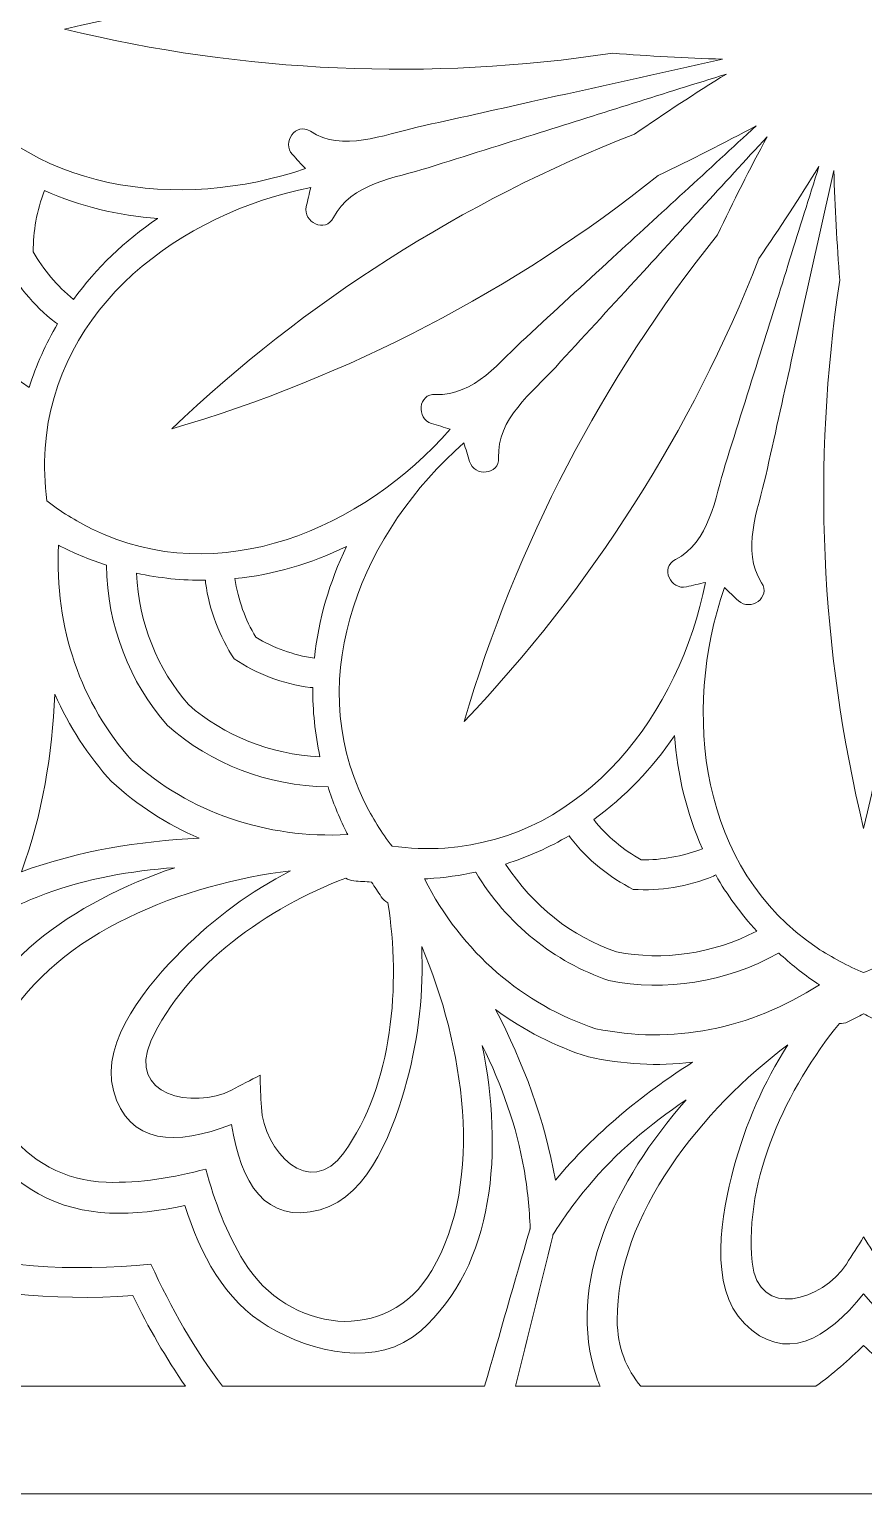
# Model space of a CAD drawing. Extents: x -175 to 692, y -400 to 112.
# Drawn here: x 360 to 406.6, y -195.1 to -113.3 of the extents above; entities that cross this region are included whole.
import ezdxf

# ---------------------------------------------------------------- set-up
doc = ezdxf.new("R2010")
doc.units = 0
doc.header["$MEASUREMENT"] = 0
doc.layers.add('Layer 1', color=7, linetype='Continuous', lineweight=0)

msp = doc.modelspace()

# ---------------------------------------------------------------- linework, layer by layer
at = {"layer": 'Layer 1'}
for points, knots in [([(477.9548339843749, -31.52850341796875), (477.9548339843749, -31.52850341796875), (476.6378173828124, -31.52850341796875), (476.6378173828124, -31.52850341796875), (476.6378173828124, -31.52850341796875), (471.6751708984374, -31.52850341796875), (471.6751708984374, -31.52850341796875), (471.6751708984374, -31.52850341796875), (470.9760131835937, -31.52850341796875), (470.9760131835937, -31.52850341796875), (470.9760131835937, -31.52850341796875), (465.9009399414062, -31.52850341796875), (465.9009399414062, -31.52850341796875), (465.9009399414062, -31.52850341796875), (464.5816040039062, -31.52850341796875), (464.5816040039062, -31.52850341796875), (464.5816040039062, -31.52850341796875), (464.1192016601562, -31.52850341796875), (464.1192016601562, -31.52850341796875), (464.1192016601562, -31.52850341796875), (462.3040161132812, -31.52850341796875), (462.3040161132812, -31.52850341796875), (462.3040161132812, -31.52850341796875), (461.60302734375, -31.52850341796875), (461.60302734375, -31.52850341796875), (461.60302734375, -31.52850341796875), (460.1153564453125, -31.52850341796875), (460.1153564453125, -31.52850341796875), (460.1153564453125, -31.52850341796875), (448.224853515625, -31.52850341796875), (448.224853515625, -31.52850341796875), (448.224853515625, -31.52850341796875), (445.6570434570312, -31.52850341796875), (445.6570434570312, -31.52850341796875), (445.6570434570312, -31.52850341796875), (437.7410278320312, -31.52850341796875), (437.7410278320312, -31.52850341796875), (437.7410278320312, -31.52850341796875), (431.7557373046875, -31.52850341796875), (431.7557373046875, -31.52850341796875), (431.7557373046875, -31.52850341796875), (429.1141967773437, -31.52850341796875), (429.1141967773437, -31.52850341796875), (429.1141967773437, -31.52850341796875), (427.935546875, -31.52850341796875), (427.935546875, -31.52850341796875), (427.935546875, -31.52850341796875), (426.8157348632812, -31.52850341796875), (426.8157348632812, -31.52850341796875), (426.8157348632812, -31.52850341796875), (424.8716430664062, -31.52850341796875), (424.8716430664062, -31.52850341796875), (424.8716430664062, -31.52850341796875), (409.9508666992187, -31.52850341796875), (409.9508666992187, -31.52850341796875), (409.9508666992187, -31.52850341796875), (406.7953491210937, -31.52850341796875), (406.7953491210937, -31.52850341796875), (406.7953491210937, -31.52850341796875), (406.4332885742187, -31.52850341796875), (406.4332885742187, -31.52850341796875), (406.4332885742187, -31.52850341796875), (403.27783203125, -31.52850341796875), (403.27783203125, -31.52850341796875), (403.27783203125, -31.52850341796875), (388.3571166992187, -31.52850341796875), (388.3571166992187, -31.52850341796875), (388.3571166992187, -31.52850341796875), (386.4130249023438, -31.52850341796875), (386.4130249023438, -31.52850341796875), (386.4130249023438, -31.52850341796875), (385.2931518554687, -31.52850341796875), (385.2931518554687, -31.52850341796875), (385.2931518554687, -31.52850341796875), (384.114501953125, -31.52850341796875), (384.114501953125, -31.52850341796875), (384.114501953125, -31.52850341796875), (381.472900390625, -31.52850341796875), (381.472900390625, -31.52850341796875), (381.472900390625, -31.52850341796875), (375.4876098632812, -31.52850341796875), (375.4876098632812, -31.52850341796875), (375.4876098632812, -31.52850341796875), (367.5716552734375, -31.52850341796875), (367.5716552734375, -31.52850341796875), (367.5716552734375, -31.52850341796875), (365.0037841796875, -31.52850341796875), (365.0037841796875, -31.52850341796875), (365.0037841796875, -31.52850341796875), (353.1133422851563, -31.52850341796875), (353.1133422851563, -31.52850341796875), (353.1133422851563, -31.52850341796875), (351.6256713867187, -31.52850341796875), (351.6256713867187, -31.52850341796875), (351.6256713867187, -31.52850341796875), (350.9246215820312, -31.52850341796875), (350.9246215820312, -31.52850341796875), (350.9246215820312, -31.52850341796875), (349.1094360351563, -31.52850341796875), (349.1094360351563, -31.52850341796875), (349.1094360351563, -31.52850341796875), (348.6470336914063, -31.52850341796875), (348.6470336914063, -31.52850341796875), (348.6470336914063, -31.52850341796875), (347.3279418945312, -31.52850341796875), (347.3279418945312, -31.52850341796875), (347.3279418945312, -31.52850341796875), (342.2523803710938, -31.52850341796875), (342.2523803710938, -31.52850341796875), (342.2523803710938, -31.52850341796875), (341.5540771484375, -31.52850341796875), (341.5540771484375, -31.52850341796875), (341.5540771484375, -31.52850341796875), (336.590576171875, -31.52850341796875), (336.590576171875, -31.52850341796875), (336.590576171875, -31.52850341796875), (335.2736206054688, -31.52850341796875), (335.2736206054688, -31.52850341796875), (335.2736206054688, -31.52850341796875), (324.8226318359375, -31.52850341796875), (324.8226318359375, -31.52850341796875), (324.8226318359375, -31.52850341796875), (324.8226318359375, -41.98126220703125), (324.8226318359375, -41.98126220703125), (324.8226318359375, -41.98126220703125), (324.8226318359375, -43.29833984375), (324.8226318359375, -43.29833984375), (324.8226318359375, -43.29833984375), (324.8226318359375, -48.26263427734375), (324.8226318359375, -48.26263427734375), (324.8226318359375, -48.26263427734375), (324.8226318359375, -48.95550537109375), (324.8226318359375, -48.95550537109375), (324.8226318359375, -48.95550537109375), (324.8226318359375, -54.03546142578125), (324.8226318359375, -54.03546142578125), (324.8226318359375, -54.03546142578125), (324.8226318359375, -55.363525390625), (324.8226318359375, -55.363525390625), (324.8226318359375, -55.363525390625), (324.8226318359375, -55.8160400390625), (324.8226318359375, -55.8160400390625), (324.8226318359375, -55.8160400390625), (324.8226318359375, -57.63134765625), (324.8226318359375, -57.63134765625), (324.8226318359375, -57.63134765625), (324.8226318359375, -58.333740234375), (324.8226318359375, -58.333740234375), (324.8226318359375, -58.333740234375), (324.8226318359375, -59.8214111328125), (324.8226318359375, -59.8214111328125), (324.8226318359375, -59.8214111328125), (324.8226318359375, -71.71142578125), (324.8226318359375, -71.71142578125), (324.8226318359375, -71.71142578125), (324.8226318359375, -74.27880859375), (324.8226318359375, -74.27880859375), (324.8226318359375, -74.27880859375), (324.8226318359375, -82.191162109375), (324.8226318359375, -82.191162109375), (324.8226318359375, -82.191162109375), (324.8226318359375, -88.18408203125001), (324.8226318359375, -88.18408203125001), (324.8226318359375, -88.18408203125001), (324.8226318359375, -90.822265625), (324.8226318359375, -90.822265625), (324.8226318359375, -90.822265625), (324.8226318359375, -92.00097656249999), (324.8226318359375, -92.00097656249999), (324.8226318359375, -92.00097656249999), (324.8226318359375, -93.11944580078124), (324.8226318359375, -93.11944580078124), (324.8226318359375, -93.11944580078124), (324.8226318359375, -95.06341552734374), (324.8226318359375, -95.06341552734374), (324.8226318359375, -95.06341552734374), (324.8226318359375, -109.98779296875), (324.8226318359375, -109.98779296875), (324.8226318359375, -109.98779296875), (324.8226318359375, -113.1428833007812), (324.8226318359375, -113.1428833007812), (324.8226318359375, -113.1428833007812), (324.8226318359375, -113.5004272460937), (324.8226318359375, -113.5004272460937), (324.8226318359375, -113.5004272460937), (324.8226318359375, -116.6556396484375), (324.8226318359375, -116.6556396484375), (324.8226318359375, -116.6556396484375), (324.8226318359375, -131.5799560546875), (324.8226318359375, -131.5799560546875), (324.8226318359375, -131.5799560546875), (324.8226318359375, -133.5239868164062), (324.8226318359375, -133.5239868164062), (324.8226318359375, -133.5239868164062), (324.8226318359375, -134.6424560546875), (324.8226318359375, -134.6424560546875), (324.8226318359375, -134.6424560546875), (324.8226318359375, -135.8212280273437), (324.8226318359375, -135.8212280273437), (324.8226318359375, -135.8212280273437), (324.8226318359375, -138.4593505859375), (324.8226318359375, -138.4593505859375), (324.8226318359375, -138.4593505859375), (324.8226318359375, -144.4522094726562), (324.8226318359375, -144.4522094726562), (324.8226318359375, -144.4522094726562), (324.8226318359375, -152.3645629882812), (324.8226318359375, -152.3645629882812), (324.8226318359375, -152.3645629882812), (324.8226318359375, -154.9320068359375), (324.8226318359375, -154.9320068359375), (324.8226318359375, -154.9320068359375), (324.8226318359375, -166.822021484375), (324.8226318359375, -166.822021484375), (324.8226318359375, -166.822021484375), (324.8226318359375, -168.3095703125), (324.8226318359375, -168.3095703125), (324.8226318359375, -168.3095703125), (324.8226318359375, -169.0120849609375), (324.8226318359375, -169.0120849609375), (324.8226318359375, -169.0120849609375), (324.8226318359375, -170.8272094726562), (324.8226318359375, -170.8272094726562), (324.8226318359375, -170.8272094726562), (324.8226318359375, -171.2891845703125), (324.8226318359375, -171.2891845703125), (324.8226318359375, -171.2891845703125), (324.8226318359375, -172.6072998046875), (324.8226318359375, -172.6072998046875), (324.8226318359375, -172.6072998046875), (324.8226318359375, -177.6876831054687), (324.8226318359375, -177.6876831054687), (324.8226318359375, -177.6876831054687), (324.8226318359375, -178.380615234375), (324.8226318359375, -178.380615234375), (324.8226318359375, -178.380615234375), (324.8226318359375, -183.34521484375), (324.8226318359375, -183.34521484375), (324.8226318359375, -183.34521484375), (324.8226318359375, -184.6723022460937), (324.8226318359375, -184.6723022460937), (324.8226318359375, -184.6723022460937), (324.8226318359375, -195.1185302734375), (324.8226318359375, -195.1185302734375), (324.8226318359375, -195.1185302734375), (335.273681640625, -195.1185302734375), (335.273681640625, -195.1185302734375), (335.273681640625, -195.1185302734375), (336.590576171875, -195.1185302734375), (336.590576171875, -195.1185302734375), (336.590576171875, -195.1185302734375), (341.551025390625, -195.1185302734375), (341.551025390625, -195.1185302734375), (341.551025390625, -195.1185302734375), (342.2598266601562, -195.1185302734375), (342.2598266601562, -195.1185302734375), (342.2598266601562, -195.1185302734375), (347.3278198242188, -195.1185302734375), (347.3278198242188, -195.1185302734375), (347.3278198242188, -195.1185302734375), (348.6467895507812, -195.1185302734375), (348.6467895507812, -195.1185302734375), (348.6467895507812, -195.1185302734375), (349.1112060546875, -195.1185302734375), (349.1112060546875, -195.1185302734375), (349.1112060546875, -195.1185302734375), (350.9263305664063, -195.1185302734375), (350.9263305664063, -195.1185302734375), (350.9263305664063, -195.1185302734375), (351.623779296875, -195.1185302734375), (351.623779296875, -195.1185302734375), (351.623779296875, -195.1185302734375), (353.1114501953125, -195.1185302734375), (353.1114501953125, -195.1185302734375), (353.1114501953125, -195.1185302734375), (365.0033569335938, -195.1185302734375), (365.0033569335938, -195.1185302734375), (365.0033569335938, -195.1185302734375), (367.5719604492187, -195.1185302734375), (367.5719604492187, -195.1185302734375), (367.5719604492187, -195.1185302734375), (375.496826171875, -195.1185302734375), (375.496826171875, -195.1185302734375), (375.496826171875, -195.1185302734375), (381.4638061523437, -195.1185302734375), (381.4638061523437, -195.1185302734375), (381.4638061523437, -195.1185302734375), (384.1137084960937, -195.1185302734375), (384.1137084960937, -195.1185302734375), (384.1137084960937, -195.1185302734375), (385.2919921875, -195.1185302734375), (385.2919921875, -195.1185302734375), (385.2919921875, -195.1185302734375), (386.4151000976562, -195.1185302734375), (386.4151000976562, -195.1185302734375), (386.4151000976562, -195.1185302734375), (388.3595581054688, -195.1185302734375), (388.3595581054688, -195.1185302734375), (388.3595581054688, -195.1185302734375), (403.2716674804687, -195.1185302734375), (403.2716674804687, -195.1185302734375), (403.2716674804687, -195.1185302734375), (406.4277954101562, -195.1185302734375), (406.4277954101562, -195.1185302734375), (406.4277954101562, -195.1185302734375), (406.8008422851562, -195.1185302734375), (406.8008422851562, -195.1185302734375), (406.8008422851562, -195.1185302734375), (409.9569702148437, -195.1185302734375), (409.9569702148437, -195.1185302734375), (409.9569702148437, -195.1185302734375), (424.8692016601562, -195.1185302734375), (424.8692016601562, -195.1185302734375), (424.8692016601562, -195.1185302734375), (426.8136596679688, -195.1185302734375), (426.8136596679688, -195.1185302734375), (426.8136596679688, -195.1185302734375), (427.9366455078124, -195.1185302734375), (427.9366455078124, -195.1185302734375), (427.9366455078124, -195.1185302734375), (429.1150512695312, -195.1185302734375), (429.1150512695312, -195.1185302734375), (429.1150512695312, -195.1185302734375), (431.7648315429687, -195.1185302734375), (431.7648315429687, -195.1185302734375), (431.7648315429687, -195.1185302734375), (437.7318725585937, -195.1185302734375), (437.7318725585937, -195.1185302734375), (437.7318725585937, -195.1185302734375), (445.65673828125, -195.1185302734375), (445.65673828125, -195.1185302734375), (445.65673828125, -195.1185302734375), (448.2252807617187, -195.1185302734375), (448.2252807617187, -195.1185302734375), (448.2252807617187, -195.1185302734375), (460.1172485351562, -195.1185302734375), (460.1172485351562, -195.1185302734375), (460.1172485351562, -195.1185302734375), (461.6049194335937, -195.1185302734375), (461.6049194335937, -195.1185302734375), (461.6049194335937, -195.1185302734375), (462.3023071289062, -195.1185302734375), (462.3023071289062, -195.1185302734375), (462.3023071289062, -195.1185302734375), (464.1175537109375, -195.1185302734375), (464.1175537109375, -195.1185302734375), (464.1175537109375, -195.1185302734375), (464.5819091796875, -195.1185302734375), (464.5819091796875, -195.1185302734375), (464.5819091796875, -195.1185302734375), (465.9010620117187, -195.1185302734375), (465.9010620117187, -195.1185302734375), (465.9010620117187, -195.1185302734375), (470.9685668945312, -195.1185302734375), (470.9685668945312, -195.1185302734375), (470.9685668945312, -195.1185302734375), (471.6782836914062, -195.1185302734375), (471.6782836914062, -195.1185302734375), (471.6782836914062, -195.1185302734375), (476.6381225585937, -195.1185302734375), (476.6381225585937, -195.1185302734375), (476.6381225585937, -195.1185302734375), (477.955078125, -195.1185302734375), (477.955078125, -195.1185302734375), (477.955078125, -195.1185302734375), (488.4126586914062, -195.1185302734375), (488.4126586914062, -195.1185302734375), (488.4126586914062, -195.1185302734375), (488.4126586914062, -184.671875), (488.4126586914062, -184.671875), (488.4126586914062, -184.671875), (488.4126586914062, -183.3447875976562), (488.4126586914062, -183.3447875976562), (488.4126586914062, -183.3447875976562), (488.4126586914062, -178.3880004882812), (488.4126586914062, -178.3880004882812), (488.4126586914062, -178.3880004882812), (488.4126586914062, -177.67431640625), (488.4126586914062, -177.67431640625), (488.4126586914062, -177.67431640625), (488.4126586914062, -172.6073608398437), (488.4126586914062, -172.6073608398437), (488.4126586914062, -172.6073608398437), (488.4126586914062, -171.2896118164062), (488.4126586914062, -171.2896118164062), (488.4126586914062, -171.2896118164062), (488.4126586914062, -170.82421875), (488.4126586914062, -170.82421875), (488.4126586914062, -170.82421875), (488.4126586914062, -169.009033203125), (488.4126586914062, -169.009033203125), (488.4126586914062, -169.009033203125), (488.4126586914062, -168.3130493164062), (488.4126586914062, -168.3130493164062), (488.4126586914062, -168.3130493164062), (488.4126586914062, -166.8253784179687), (488.4126586914062, -166.8253784179687), (488.4126586914062, -166.8253784179687), (488.4126586914062, -154.932861328125), (488.4126586914062, -154.932861328125), (488.4126586914062, -154.932861328125), (488.4126586914062, -152.364013671875), (488.4126586914062, -152.364013671875), (488.4126586914062, -152.364013671875), (488.4126586914062, -144.4352416992187), (488.4126586914062, -144.4352416992187), (488.4126586914062, -144.4352416992187), (488.4126586914062, -138.4760131835937), (488.4126586914062, -138.4760131835937), (488.4126586914062, -138.4760131835937), (488.4126586914062, -135.8226928710937), (488.4126586914062, -135.8226928710937), (488.4126586914062, -135.8226928710937), (488.4126586914062, -134.64453125), (488.4126586914062, -134.64453125), (488.4126586914062, -134.64453125), (488.4126586914062, -133.5202026367187), (488.4126586914062, -133.5202026367187), (488.4126586914062, -133.5202026367187), (488.4126586914062, -131.5755004882812), (488.4126586914062, -131.5755004882812), (488.4126586914062, -131.5755004882812), (488.4126586914062, -116.6668701171875), (488.4126586914062, -116.6668701171875), (488.4126586914062, -116.6668701171875), (488.4126586914062, -113.5104370117187), (488.4126586914062, -113.5104370117187), (488.4126586914062, -113.5104370117187), (488.4126586914062, -113.1329956054687), (488.4126586914062, -113.1329956054687), (488.4126586914062, -113.1329956054687), (488.4126586914062, -109.9765625), (488.4126586914062, -109.9765625), (488.4126586914062, -109.9765625), (488.4126586914062, -95.06787109375), (488.4126586914062, -95.06787109375), (488.4126586914062, -95.06787109375), (488.4126586914062, -93.12322998046875), (488.4126586914062, -93.12322998046875), (488.4126586914062, -93.12322998046875), (488.4126586914062, -91.9989013671875), (488.4126586914062, -91.9989013671875), (488.4126586914062, -91.9989013671875), (488.4126586914062, -90.82073974609375), (488.4126586914062, -90.82073974609375), (488.4126586914062, -90.82073974609375), (488.4126586914062, -88.16741943359375), (488.4126586914062, -88.16741943359375), (488.4126586914062, -88.16741943359375), (488.4126586914062, -82.20812988281251), (488.4126586914062, -82.20812988281251), (488.4126586914062, -82.20812988281251), (488.4126586914062, -74.27935791015625), (488.4126586914062, -74.27935791015625), (488.4126586914062, -74.27935791015625), (488.4126586914062, -71.71051025390625), (488.4126586914062, -71.71051025390625), (488.4126586914062, -71.71051025390625), (488.4126586914062, -59.8179931640625), (488.4126586914062, -59.8179931640625), (488.4126586914062, -59.8179931640625), (488.4126586914062, -58.330322265625), (488.4126586914062, -58.330322265625), (488.4126586914062, -58.330322265625), (488.4126586914062, -57.6343994140625), (488.4126586914062, -57.6343994140625), (488.4126586914062, -57.6343994140625), (488.4126586914062, -55.81915283203125), (488.4126586914062, -55.81915283203125), (488.4126586914062, -55.81915283203125), (488.4126586914062, -55.36328125), (488.4126586914062, -55.36328125), (488.4126586914062, -55.36328125), (488.4126586914062, -54.03515625), (488.4126586914062, -54.03515625), (488.4126586914062, -54.03515625), (488.4126586914062, -48.96923828125), (488.4126586914062, -48.96923828125), (488.4126586914062, -48.96923828125), (488.4126586914062, -48.2552490234375), (488.4126586914062, -48.2552490234375), (488.4126586914062, -48.2552490234375), (488.4126586914062, -43.29779052734375), (488.4126586914062, -43.29779052734375), (488.4126586914062, -43.29779052734375), (488.4126586914062, -41.98138427734375), (488.4126586914062, -41.98138427734375), (488.4126586914062, -41.98138427734375), (488.4126586914062, -31.52850341796875), (488.4126586914062, -31.52850341796875), (488.4126586914062, -31.52850341796875), (477.9548339843749, -31.52850341796875), (477.9548339843749, -31.52850341796875)], [0, 0, 0, 0, 1, 1, 1, 2, 2, 2, 3, 3, 3, 4, 4, 4, 5, 5, 5, 6, 6, 6, 7, 7, 7, 8, 8, 8, 9, 9, 9, 10, 10, 10, 11, 11, 11, 12, 12, 12, 13, 13, 13, 14, 14, 14, 15, 15, 15, 16, 16, 16, 17, 17, 17, 18, 18, 18, 19, 19, 19, 20, 20, 20, 21, 21, 21, 22, 22, 22, 23, 23, 23, 24, 24, 24, 25, 25, 25, 26, 26, 26, 27, 27, 27, 28, 28, 28, 29, 29, 29, 30, 30, 30, 31, 31, 31, 32, 32, 32, 33, 33, 33, 34, 34, 34, 35, 35, 35, 36, 36, 36, 37, 37, 37, 38, 38, 38, 39, 39, 39, 40, 40, 40, 41, 41, 41, 42, 42, 42, 43, 43, 43, 44, 44, 44, 45, 45, 45, 46, 46, 46, 47, 47, 47, 48, 48, 48, 49, 49, 49, 50, 50, 50, 51, 51, 51, 52, 52, 52, 53, 53, 53, 54, 54, 54, 55, 55, 55, 56, 56, 56, 57, 57, 57, 58, 58, 58, 59, 59, 59, 60, 60, 60, 61, 61, 61, 62, 62, 62, 63, 63, 63, 64, 64, 64, 65, 65, 65, 66, 66, 66, 67, 67, 67, 68, 68, 68, 69, 69, 69, 70, 70, 70, 71, 71, 71, 72, 72, 72, 73, 73, 73, 74, 74, 74, 75, 75, 75, 76, 76, 76, 77, 77, 77, 78, 78, 78, 79, 79, 79, 80, 80, 80, 81, 81, 81, 82, 82, 82, 83, 83, 83, 84, 84, 84, 85, 85, 85, 86, 86, 86, 87, 87, 87, 88, 88, 88, 89, 89, 89, 90, 90, 90, 91, 91, 91, 92, 92, 92, 93, 93, 93, 94, 94, 94, 95, 95, 95, 96, 96, 96, 97, 97, 97, 98, 98, 98, 99, 99, 99, 100, 100, 100, 101, 101, 101, 102, 102, 102, 103, 103, 103, 104, 104, 104, 105, 105, 105, 106, 106, 106, 107, 107, 107, 108, 108, 108, 109, 109, 109, 110, 110, 110, 111, 111, 111, 112, 112, 112, 113, 113, 113, 114, 114, 114, 115, 115, 115, 116, 116, 116, 117, 117, 117, 118, 118, 118, 119, 119, 119, 120, 120, 120, 121, 121, 121, 122, 122, 122, 123, 123, 123, 124, 124, 124, 125, 125, 125, 126, 126, 126, 127, 127, 127, 128, 128, 128, 129, 129, 129, 130, 130, 130, 131, 131, 131, 132, 132, 132, 133, 133, 133, 134, 134, 134, 135, 135, 135, 136, 136, 136, 137, 137, 137, 138, 138, 138, 139, 139, 139, 140, 140, 140, 141, 141, 141, 142, 142, 142, 143, 143, 143, 144, 144, 144, 145, 145, 145, 146, 146, 146, 147, 147, 147, 148, 148, 148, 149, 149, 149, 150, 150, 150, 151, 151, 151, 152, 152, 152, 153, 153, 153, 154, 154, 154, 155, 155, 155, 156, 156, 156, 157, 157, 157, 158, 158, 158, 159, 159, 159, 160, 160, 160, 161, 161, 161, 162, 162, 162, 163, 163, 163, 164, 164, 164, 164]), ([(353.923095703125, -113.3217163085937), (354.2947998046875, -112.427978515625), (354.7506103515625, -111.5557250976562), (355.307373046875, -110.7256469726562), (359.72607421875, -104.1380004882812), (368.4531860351563, -103.1542358398437), (375.427490234375, -105.5382080078125), (375.1835327148437, -105.800048828125), (374.9395751953125, -106.0618896484375), (374.6956787109375, -106.32373046875), (374.0745849609375, -106.9904174804687), (374.8861694335937, -108.1558227539062), (375.69775390625, -107.6224365234375), (377.4908447265625, -106.44384765625), (379.8114013671875, -107.4366455078125), (381.6728515625, -107.8516235351562), (383.806640625, -108.3272705078125), (385.9403686523437, -108.8029174804687), (388.0740966796875, -109.278564453125), (391.6233520507812, -110.0697631835937), (395.1725463867187, -110.8609619140625), (398.7218627929688, -111.6521606445312), (396.6740112304687, -111.7142944335937), (394.6302490234375, -111.8280029296875), (392.5909423828125, -111.9855346679687), (382.3743896484375, -110.4414672851562), (372.0031127929687, -110.8938598632812), (361.9699096679688, -113.3217163085937), (372.0031127929687, -115.7495727539062), (382.3744506835938, -116.2020263671875), (392.5910034179688, -114.6578979492187), (394.6303100585938, -114.8154907226562), (396.6740112304687, -114.9291381835937), (398.7218627929688, -114.9912719726562), (395.1725463867187, -115.782470703125), (391.6233520507812, -116.5736083984375), (388.0740966796875, -117.3648071289062), (385.9403686523437, -117.8405151367187), (383.806640625, -118.3161010742187), (381.6728515625, -118.7918090820312), (379.8114013671875, -119.2067260742187), (377.4908447265625, -120.1995849609375), (375.69775390625, -119.02099609375), (374.8861694335937, -118.487548828125), (374.0745849609375, -119.6529541015625), (374.6956787109375, -120.3197021484375), (374.9395751953125, -120.58154296875), (375.1835327148437, -120.8433837890625), (375.427490234375, -121.105224609375), (368.4532470703125, -123.4891357421875), (359.72607421875, -122.5054321289062), (355.307373046875, -115.9177856445312), (354.7506103515625, -115.087646484375), (354.2947998046875, -114.2154541015625), (353.923095703125, -113.3217163085937)], [0, 0, 0, 0, 1, 1, 1, 2, 2, 2, 3, 3, 3, 4, 4, 4, 5, 5, 5, 6, 6, 6, 7, 7, 7, 8, 8, 8, 9, 9, 9, 10, 10, 10, 11, 11, 11, 12, 12, 12, 13, 13, 13, 14, 14, 14, 15, 15, 15, 16, 16, 16, 17, 17, 17, 18, 18, 18, 18]), ([(360.8831787109375, -136.7269287109375), (361.4160766601563, -128.8114013671875), (368.4835205078125, -123.5852661132812), (375.7164306640625, -122.1636352539062), (375.63525390625, -122.5159301757812), (375.5541381835937, -122.8682250976562), (375.4729614257812, -123.2205810546875), (375.2684326171875, -124.1085815429687), (376.5540161132812, -124.7120361328125), (376.9901123046875, -123.84423828125), (377.9537353515625, -121.9270629882812), (380.4598388671875, -121.6265869140625), (382.2793579101563, -121.0552368164062), (384.3650512695313, -120.4002685546875), (386.4507446289063, -119.7453002929687), (388.5364379882813, -119.0903930664062), (392.0057983398438, -118.0009155273437), (395.47509765625, -116.9115600585937), (398.9443969726563, -115.8220825195312), (397.2019653320312, -116.8998413085937), (395.4888305664062, -118.0202026367187), (393.8014526367187, -119.1763305664062), (384.1817016601563, -122.9473266601562), (375.4261474609375, -128.5247802734375), (367.951171875, -135.6438598632812), (367.951171875, -135.6438598632812), (367.9510498046875, -135.6439819335937), (367.9510498046875, -135.6439819335937), (377.8540649414062, -132.7300415039062), (387.0621337890625, -127.9360961914062), (395.1378784179687, -121.4905395507812), (396.9827270507813, -120.6072998046875), (398.8095092773438, -119.6839599609375), (400.6139526367187, -118.7138671875), (397.9358520507813, -121.1736450195312), (395.2576904296875, -123.6334838867187), (392.57958984375, -126.09326171875), (390.9695434570313, -127.5720825195312), (389.3594970703125, -129.0509033203125), (387.7494506835938, -130.5297241210937), (386.3448486328125, -131.81982421875), (384.8316040039063, -133.83984375), (382.6893920898438, -133.7156982421875), (381.7198486328125, -133.6596069335937), (381.5997314453125, -135.0745849609375), (382.4710083007813, -135.3414916992187), (382.816650390625, -135.4473266601562), (383.162353515625, -135.5532836914062), (383.508056640625, -135.6590576171875), (378.660400390625, -141.2122192382812), (370.6007080078125, -144.7197265625), (363.479248046875, -141.2234497070312), (362.58154296875, -140.7827758789062), (361.7457275390625, -140.2591552734375), (360.9766845703125, -139.670654296875), (360.9766845703125, -139.670654296875), (360.982421875, -139.6673583984375), (360.982421875, -139.6673583984375), (360.857421875, -138.7074584960937), (360.8160400390625, -137.7241821289062), (360.8831787109375, -136.7269287109375)], [0, 0, 0, 0, 1, 1, 1, 2, 2, 2, 3, 3, 3, 4, 4, 4, 5, 5, 5, 6, 6, 6, 7, 7, 7, 8, 8, 8, 9, 9, 9, 10, 10, 10, 11, 11, 11, 12, 12, 12, 13, 13, 13, 14, 14, 14, 15, 15, 15, 16, 16, 16, 17, 17, 17, 18, 18, 18, 19, 19, 19, 20, 20, 20, 20]), ([(355.0819702148438, -127.1297607421875), (355.0819702148438, -127.1297607421875), (355.0819091796875, -127.1297607421875), (355.0819091796875, -127.1297607421875), (354.5762329101563, -124.5211791992187), (354.9542846679687, -121.7999267578125), (356.2396240234375, -119.29833984375), (357.216552734375, -120.1868896484375), (358.2635498046875, -120.9572143554687), (359.3778076171875, -121.5877075195312), (359.3544921875, -121.6270751953125), (359.3309936523437, -121.6663208007812), (359.3125610351563, -121.7116088867187), (358.7188110351562, -123.1717529296875), (358.48193359375, -124.6989135742187), (358.5712890625, -126.19482421875), (358.5712890625, -126.19482421875), (358.5713500976563, -126.19482421875), (358.5713500976563, -126.19482421875), (359.2418823242188, -127.5349731445312), (360.2105712890625, -128.7390747070312), (361.454833984375, -129.7067260742187), (361.4928588867187, -129.7362670898437), (361.5322265625, -129.758056640625), (361.5714721679688, -129.7802734375), (360.9219970703125, -130.8831176757812), (360.3898315429688, -132.0677490234375), (359.9881591796875, -133.3253173828125), (357.6305541992188, -131.8018798828125), (355.94677734375, -129.6373901367187), (355.0819702148438, -127.1297607421875)], [0, 0, 0, 0, 1, 1, 1, 2, 2, 2, 3, 3, 3, 4, 4, 4, 5, 5, 5, 6, 6, 6, 7, 7, 7, 8, 8, 8, 9, 9, 9, 10, 10, 10, 10]), ([(380.2687377929688, -158.9536743164062), (380.2687377929688, -158.9536743164062), (380.2654418945312, -158.9592895507812), (380.2654418945312, -158.9592895507812), (379.6769409179688, -158.1902465820312), (379.1533203125, -157.3544311523437), (378.712646484375, -156.456787109375), (375.2163696289063, -149.3353271484375), (378.723876953125, -141.2756958007812), (384.2769775390625, -136.427978515625), (384.3828125, -136.773681640625), (384.4887084960938, -137.119384765625), (384.5946044921875, -137.465087890625), (384.8614501953125, -138.3363037109375), (386.2764892578125, -138.2161254882812), (386.2203369140625, -137.2466430664062), (386.09619140625, -135.1044921875), (388.1162719726562, -133.5911865234375), (389.4063720703125, -132.1865844726562), (390.8851928710938, -130.5765380859375), (392.3639526367188, -128.9664916992187), (393.8427734375, -127.3564453125), (396.3025512695312, -124.6783447265625), (398.7623291015625, -122.000244140625), (401.2221069335937, -119.3221435546875), (400.2520141601562, -121.1265869140625), (399.3286743164063, -122.9534301757812), (398.4454345703125, -124.7982788085937), (392, -132.8739624023437), (387.2060546875, -142.0819702148437), (384.2921142578125, -151.9849243164062), (391.4113159179688, -144.5098266601562), (396.98876953125, -135.7542114257812), (400.7598266601562, -126.1344604492187), (401.9159545898437, -124.4470825195312), (403.0363159179687, -122.7339477539062), (404.114013671875, -120.9915161132812), (403.0245971679687, -124.4608764648437), (401.9351196289062, -127.9302368164062), (400.8457031249999, -131.3995971679687), (400.1907348632812, -133.4852294921875), (399.5357666015625, -135.571044921875), (398.880859375, -137.6566772460937), (398.3095092773437, -139.4761962890625), (398.009033203125, -141.9822387695312), (396.0917358398437, -142.9459228515625), (395.2239990234375, -143.382080078125), (395.8275146484375, -144.6675415039062), (396.7154541015625, -144.4630737304687), (397.0677490234375, -144.3818359375), (397.4201049804688, -144.30078125), (397.7724609375, -144.2195434570312), (396.3507080078125, -151.4525756835937), (391.1246337890625, -158.5199584960937), (383.2091064453125, -159.0527954101562), (382.2118530273438, -159.1199951171875), (381.2286376953125, -159.0786743164062), (380.2687377929688, -158.9536743164062)], [0, 0, 0, 0, 1, 1, 1, 2, 2, 2, 3, 3, 3, 4, 4, 4, 5, 5, 5, 6, 6, 6, 7, 7, 7, 8, 8, 8, 9, 9, 9, 10, 10, 10, 11, 11, 11, 12, 12, 12, 13, 13, 13, 14, 14, 14, 15, 15, 15, 16, 16, 16, 17, 17, 17, 18, 18, 18, 19, 19, 19, 19]), ([(398.8308715820313, -144.5086669921875), (399.0927124023437, -144.7525024414062), (399.3544921875, -144.9964599609375), (399.6163330078125, -145.2404174804687), (400.2830810546875, -145.8614501953125), (401.448486328125, -145.0499267578125), (400.9150390624999, -144.23828125), (399.7365112304688, -142.4451904296875), (400.7293090820312, -140.1246337890625), (401.1442871093749, -138.2631225585937), (401.6198730468749, -136.1294555664062), (402.0955810546874, -133.9956665039062), (402.5711669921874, -131.8619384765625), (403.3623657226562, -128.3126831054687), (404.153564453125, -124.763427734375), (404.9447631835937, -121.2142333984375), (405.0068969726562, -123.2620239257812), (405.12060546875, -125.3057861328125), (405.2781372070312, -127.3450927734375), (403.7340698242187, -137.5616455078125), (404.1864624023437, -147.9329833984375), (406.6143188476562, -157.9662475585937), (409.0422363281249, -147.9329833984375), (409.4945678710937, -137.5616455078125), (407.9505615234374, -127.3450927734375), (408.1080932617187, -125.3057861328125), (408.2218017578124, -123.2620239257812), (408.283935546875, -121.2142333984375), (409.0751342773437, -124.763427734375), (409.8662719726562, -128.3126831054687), (410.6574707031249, -131.8619384765625), (411.1331176757812, -133.9956665039062), (411.6087646484374, -136.1294555664062), (412.0844116210937, -138.2631225585937), (412.4993896484374, -140.1246337890625), (413.4921874999999, -142.4451904296875), (412.3136596679687, -144.23828125), (411.7802124023437, -145.0499267578125), (412.9456176757812, -145.8614501953125), (413.6123657226562, -145.2404174804687), (413.8742065429687, -144.9964599609375), (414.135986328125, -144.7525024414062), (414.3978271484375, -144.5086669921875), (416.7817993164062, -151.4828491210937), (415.7980346679687, -160.2099609375), (409.2103881835937, -164.6286010742187), (408.3803100585937, -165.1854248046875), (407.5081176757812, -165.6411743164062), (406.6143188476562, -166.012939453125), (405.7205810546874, -165.6411743164062), (404.848388671875, -165.1854248046875), (404.018310546875, -164.6286010742187), (397.4306030273437, -160.2099609375), (396.4468994140625, -151.4828491210937), (398.8308715820313, -144.5086669921875)], [0, 0, 0, 0, 1, 1, 1, 2, 2, 2, 3, 3, 3, 4, 4, 4, 5, 5, 5, 6, 6, 6, 7, 7, 7, 8, 8, 8, 9, 9, 9, 10, 10, 10, 11, 11, 11, 12, 12, 12, 13, 13, 13, 14, 14, 14, 15, 15, 15, 16, 16, 16, 17, 17, 17, 18, 18, 18, 18]), ([(360.843017578125, -122.326171875), (362.8311157226562, -123.2178344726562), (364.9711303710938, -123.7315673828125), (367.1738891601563, -123.8897705078125), (367.1738891601563, -123.8897705078125), (367.1505126953125, -123.89599609375), (367.1505126953125, -123.89599609375), (365.3296508789062, -125.132080078125), (363.7420043945312, -126.6467895507812), (362.4703369140625, -128.4071044921875), (361.5330810546875, -127.6484375), (360.7758178710938, -126.74853515625), (360.2202758789062, -125.7529907226562), (360.2035522460937, -124.6119384765625), (360.4097900390625, -123.4527587890625), (360.843017578125, -122.326171875)], [0, 0, 0, 0, 1, 1, 1, 2, 2, 2, 3, 3, 3, 4, 4, 4, 5, 5, 5, 5]), ([(361.6318359375, -142.14404296875), (361.6890869140625, -142.1732177734375), (361.7408447265625, -142.2090454101562), (361.7987060546875, -142.2374877929687), (362.6267700195313, -142.6441040039062), (363.462646484375, -142.9782104492187), (364.302001953125, -143.248779296875), (364.302001953125, -143.2508544921875), (364.3014526367188, -143.25244140625), (364.301513671875, -143.2545776367187), (364.3576049804687, -146.650634765625), (365.5879516601562, -149.7892456054687), (367.7195434570312, -152.216552734375), (367.7195434570312, -152.216552734375), (367.7196044921875, -152.2164306640625), (367.7196044921875, -152.2164306640625), (370.1468505859375, -154.3480834960937), (373.2854614257813, -155.5784912109375), (376.6815185546875, -155.634521484375), (376.68359375, -155.6345825195312), (376.6852416992187, -155.6339721679687), (376.6873168945313, -155.634033203125), (376.957763671875, -156.4734497070312), (377.2919921875, -157.3092041015625), (377.6985473632813, -158.1373291015625), (377.7269287109375, -158.1952514648437), (377.7628173828125, -158.2468872070312), (377.7919311523437, -158.3042602539062), (373.1852416992187, -158.5427856445312), (368.93505859375, -157.0486450195312), (365.7494506835937, -154.1865844726562), (365.7494506835937, -154.1865844726562), (365.74951171875, -154.1865844726562), (365.74951171875, -154.1865844726562), (362.887451171875, -151.0009155273437), (361.3932495117187, -146.7508544921875), (361.6318359375, -142.14404296875)], [0, 0, 0, 0, 1, 1, 1, 2, 2, 2, 3, 3, 3, 4, 4, 4, 5, 5, 5, 6, 6, 6, 7, 7, 7, 8, 8, 8, 9, 9, 9, 10, 10, 10, 11, 11, 11, 12, 12, 12, 12]), ([(375.9271850585938, -148.4580078125), (374.7362060546875, -148.2697143554687), (373.6304321289062, -147.868896484375), (372.6515502929688, -147.2845458984375), (372.0670776367188, -146.3056640625), (371.6663208007812, -145.1998901367187), (371.47802734375, -144.0088500976562), (373.6383666992188, -143.7876586914062), (375.7439575195312, -143.1701049804687), (377.7249145507813, -142.211181640625), (376.7659912109375, -144.1920776367187), (376.1483154296875, -146.2976684570312), (375.9271850585938, -148.4580078125)], [0, 0, 0, 0, 1, 1, 1, 2, 2, 2, 3, 3, 3, 4, 4, 4, 4]), ([(376.2366333007812, -153.9584350585937), (373.4332275390625, -153.81787109375), (370.892822265625, -152.7853393554687), (368.8900146484375, -151.0460205078125), (367.1506958007813, -149.0432739257812), (366.1181030273437, -146.5028686523437), (365.9776000976563, -143.6993408203125), (367.267578125, -143.9802856445312), (368.5595092773437, -144.1116333007812), (369.8394165039062, -144.1007080078125), (369.8389892578125, -144.145751953125), (369.8381958007812, -144.1907348632812), (369.8447875976563, -144.2384643554687), (370.0606079101563, -145.7998657226562), (370.6190795898438, -147.2408447265625), (371.4443969726563, -148.4916381835937), (372.6951904296875, -149.31689453125), (374.1361694335938, -149.87548828125), (375.6975708007812, -150.09130859375), (375.7453002929687, -150.0978393554687), (375.790283203125, -150.0970458984375), (375.8353271484375, -150.0966796875), (375.8242797851563, -151.3765869140625), (375.9557495117188, -152.66845703125), (376.2366333007812, -153.9584350585937)], [0, 0, 0, 0, 1, 1, 1, 2, 2, 2, 3, 3, 3, 4, 4, 4, 5, 5, 5, 6, 6, 6, 7, 7, 7, 8, 8, 8, 8]), ([(361.4275512695312, -150.457275390625), (362.206787109375, -152.2503662109375), (363.2737426757813, -153.89697265625), (364.5935668945313, -155.3424072265625), (364.5935668945313, -155.3424072265625), (364.5935668945313, -155.342529296875), (364.5935668945313, -155.342529296875), (366.0390014648438, -156.6622924804687), (367.6856689453125, -157.7293090820312), (369.478759765625, -158.5084838867187), (366.1077270507813, -158.6683349609375), (362.7860717773438, -159.1931762695312), (359.5518798828125, -160.3842163085937), (359.5518798828125, -160.3842163085937), (359.5517578125, -160.3842163085937), (359.5517578125, -160.3842163085937), (360.742919921875, -157.1499633789062), (361.2676391601563, -153.828369140625), (361.4275512695312, -150.457275390625)], [0, 0, 0, 0, 1, 1, 1, 2, 2, 2, 3, 3, 3, 4, 4, 4, 5, 5, 5, 6, 6, 6, 6]), ([(397.60986328125, -159.093017578125), (396.4832763671875, -159.5262451171875), (395.3241577148438, -159.732421875), (394.18310546875, -159.7157592773437), (393.1875610351562, -159.1602172851562), (392.28759765625, -158.4028930664062), (391.5289916992188, -157.4656982421875), (393.289306640625, -156.1940307617187), (394.8040161132812, -154.6063232421875), (396.0401000976562, -152.7854614257812), (396.0401000976562, -152.7854614257812), (396.0463256835938, -152.76220703125), (396.0463256835938, -152.76220703125), (396.2044677734375, -154.9649047851562), (396.71826171875, -157.1049194335937), (397.60986328125, -159.093017578125)], [0, 0, 0, 0, 1, 1, 1, 2, 2, 2, 3, 3, 3, 4, 4, 4, 5, 5, 5, 5]), ([(386.6107177734375, -159.9478759765625), (387.8682861328125, -159.5462036132812), (389.0528564453125, -159.0140380859375), (390.15576171875, -158.3645629882812), (390.177978515625, -158.40380859375), (390.1998291015625, -158.443115234375), (390.2293701171875, -158.481201171875), (391.1969604492187, -159.7254638671875), (392.4010620117187, -160.6941528320312), (393.7412719726562, -161.36474609375), (395.2371215820313, -161.4540405273437), (396.7642822265625, -161.21728515625), (398.2244262695313, -160.6234130859375), (398.269775390625, -160.6050415039062), (398.3090209960938, -160.5816040039062), (398.3483276367187, -160.5582885742187), (398.9788818359375, -161.6725463867187), (399.7491455078125, -162.719482421875), (400.6376953124999, -163.6964111328125), (398.1361083984375, -164.9817504882812), (395.4148559570313, -165.35986328125), (392.8062744140625, -164.8541870117187), (392.8062744140625, -164.8541870117187), (392.8062744140625, -164.8540649414062), (392.8062744140625, -164.8540649414062), (390.2985229492188, -163.9892578125), (388.1341552734375, -162.3054809570312), (386.6107177734375, -159.9478759765625)], [0, 0, 0, 0, 1, 1, 1, 2, 2, 2, 3, 3, 3, 4, 4, 4, 5, 5, 5, 6, 6, 6, 7, 7, 7, 8, 8, 8, 9, 9, 9, 9]), ([(370.7901611328125, -189.1185302734375), (369.2529296875, -187.1258544921875), (367.9077758789063, -184.7237548828125), (366.7923583984375, -182.29541015625), (366.7923583984375, -182.29541015625), (366.7929077148437, -182.29443359375), (366.7929077148437, -182.29443359375), (358.0272827148438, -183.1123657226562), (348.2432250976562, -181.6548461914062), (350.0999755859375, -172.0682983398437), (350.1920166015625, -171.5930786132812), (350.3280639648437, -171.1377563476562), (350.4834594726562, -170.69189453125), (352.9457397460938, -168.129150390625), (355.4080200195313, -165.56640625), (357.8703002929688, -163.003662109375), (357.88427734375, -162.9891357421875), (357.89306640625, -162.9735717773437), (357.9057006835938, -162.958740234375), (358.9071044921875, -162.427001953125), (359.9315795898438, -161.9708251953125), (360.9373779296875, -161.599365234375), (363.2387084960937, -160.7495727539062), (365.6612548828125, -160.3267211914062), (368.1187133789062, -160.1513671875), (362.475341796875, -162.0625), (357.1468505859375, -165.6445922851562), (356.0348510742187, -171.1033935546875), (355.3954467773437, -174.2424926757812), (358.032958984375, -176.9767456054687), (360.5065307617187, -178.36376953125), (362.9891967773438, -179.7559204101562), (365.8888549804688, -179.6331787109375), (368.6868896484375, -179.0139770507812), (369.5496826171875, -181.7467041015625), (370.893310546875, -184.3192749023437), (373.3402099609375, -185.773193359375), (375.7781372070312, -187.2218627929687), (379.46484375, -188.1389770507812), (381.8636474609375, -186.015625), (386.0352172851563, -182.3232421875), (386.4730224609375, -175.9176025390625), (385.3064575195313, -170.0747680664062), (386.38330078125, -172.2906494140625), (387.2283935546875, -174.5999755859375), (387.6431884765625, -177.0179443359375), (387.8244018554688, -178.0746459960937), (387.9415283203125, -179.1900024414062), (387.9817504882812, -180.3231201171875), (387.9752197265625, -180.341552734375), (387.9661254882813, -180.3568725585937), (387.9605102539063, -180.376220703125), (387.116943359375, -183.2904052734375), (386.2733764648437, -186.2044677734375), (385.4297485351563, -189.1185302734375), (385.4297485351563, -189.1185302734375), (370.7901611328125, -189.1185302734375), (370.7901611328125, -189.1185302734375)], [0, 0, 0, 0, 1, 1, 1, 2, 2, 2, 3, 3, 3, 4, 4, 4, 5, 5, 5, 6, 6, 6, 7, 7, 7, 8, 8, 8, 9, 9, 9, 10, 10, 10, 11, 11, 11, 12, 12, 12, 13, 13, 13, 14, 14, 14, 15, 15, 15, 16, 16, 16, 17, 17, 17, 18, 18, 18, 19, 19, 19, 19]), ([(364.29248046875, -177.7213134765625), (359.6600341796875, -177.5803833007812), (356.2154541015625, -173.13134765625), (358.6365356445313, -168.8799438476562), (361.55908203125, -163.7478637695312), (368.6846313476562, -161.042236328125), (374.5938720703125, -160.3241577148437), (372.3604125976562, -161.4827880859375), (370.3433837890625, -162.9561767578125), (368.5072021484375, -164.7907104492187), (366.7130737304688, -166.583251953125), (363.9465942382813, -169.798583984375), (364.6959228515625, -172.5948486328125), (365.5177612304687, -175.662109375), (368.2163696289062, -175.6802368164062), (371.2965087890625, -174.4939575195312), (371.809326171875, -177.7545776367187), (373.1741943359375, -180.0826416015625), (376.241455078125, -179.2607421875), (379.0377807617188, -178.5115356445312), (380.4391479492188, -174.5079956054687), (381.0944213867188, -172.0580444335937), (381.76513671875, -169.550537109375), (382.032470703125, -167.0669555664062), (381.9192504882813, -164.553466796875), (384.2520141601562, -170.030029296875), (385.4716186523437, -177.5538330078125), (382.4884033203125, -182.65087890625), (380.01708984375, -186.873291015625), (374.4418334960938, -186.1146850585937), (372.003662109375, -182.1732788085937), (370.9874267578125, -180.5305786132812), (370.344482421875, -178.7880249023437), (369.859619140625, -176.9828491210937), (369.859619140625, -176.9828491210937), (369.859619140625, -176.9827270507812), (369.859619140625, -176.9827270507812), (368.0538330078125, -177.4654541015625), (366.2232055664063, -177.7799072265625), (364.29248046875, -177.7213134765625)], [0, 0, 0, 0, 1, 1, 1, 2, 2, 2, 3, 3, 3, 4, 4, 4, 5, 5, 5, 6, 6, 6, 7, 7, 7, 8, 8, 8, 9, 9, 9, 10, 10, 10, 11, 11, 11, 12, 12, 12, 13, 13, 13, 13]), ([(377.6731567382813, -160.7307739257812), (377.8063354492187, -160.8173828125), (377.9574584960938, -160.8811645507812), (378.1273803710937, -160.891845703125), (378.4554443359375, -160.91259765625), (378.7835083007812, -160.933349609375), (379.111572265625, -160.9540405273437), (379.1123657226563, -160.9540405273437), (379.1130981445312, -160.953857421875), (379.1138916015625, -160.953857421875), (379.1143188476563, -160.9545288085937), (379.1144409179687, -160.955322265625), (379.1149291992188, -160.9559936523437), (379.296875, -161.229736328125), (379.4788208007812, -161.5034790039062), (379.6608276367188, -161.7772216796875), (379.7567749023437, -161.9215698242187), (379.8853149414063, -162.0343017578125), (380.0301513671875, -162.1061401367187), (380.75390625, -166.6766357421875), (380.323486328125, -172.2396850585937), (377.5732421875, -176.0769653320312), (375.6721801757813, -178.7293701171875), (373.0780029296875, -175.9640502929687), (372.9618530273437, -173.5294799804687), (372.9334716796875, -172.933837890625), (372.9054565429688, -172.3377685546875), (372.8856811523438, -171.741455078125), (372.8856811523438, -171.741455078125), (372.8856201171875, -171.741455078125), (372.8856201171875, -171.741455078125), (372.3593139648437, -172.0224609375), (371.8291625976562, -172.2962646484375), (371.299072265625, -172.5695190429687), (369.1326293945313, -173.6862182617187), (365.4407348632812, -172.822265625), (366.7872314453125, -169.849609375), (368.7374877929688, -165.5442504882812), (373.3485717773437, -162.3876953125), (377.6731567382813, -160.7307739257812)], [0, 0, 0, 0, 1, 1, 1, 2, 2, 2, 3, 3, 3, 4, 4, 4, 5, 5, 5, 6, 6, 6, 7, 7, 7, 8, 8, 8, 9, 9, 9, 10, 10, 10, 11, 11, 11, 12, 12, 12, 13, 13, 13, 13]), ([(382.072021484375, -160.7789306640625), (382.1350708007813, -160.7755737304687), (382.1975708007812, -160.7755737304687), (382.2608032226563, -160.7713623046875), (383.18115234375, -160.7093505859375), (384.0721435546875, -160.5808715820312), (384.934326171875, -160.3953857421875), (384.9353637695313, -160.3971557617187), (384.9357299804688, -160.39892578125), (384.936767578125, -160.4006958007812), (386.6834106445312, -163.3137817382812), (389.3181762695312, -165.4166870117187), (392.3778686523437, -166.4529418945312), (395.5457763671875, -167.0853271484375), (398.8790893554687, -166.5816040039062), (401.8482055664062, -164.9320678710937), (401.8551025390625, -164.9282836914062), (401.8598022460937, -164.9232788085937), (401.8665771484375, -164.9193115234375), (402.5205688476562, -165.5111083984375), (403.214111328125, -166.0770874023437), (403.9803466796874, -166.591064453125), (404.0329589843749, -166.6263427734375), (404.0870971679687, -166.6575317382812), (404.1400146484375, -166.6920166015625), (400.2708129882812, -169.1995849609375), (395.8449096679688, -170.029541015625), (391.65673828125, -169.1441650390625), (387.5869750976562, -167.81689453125), (384.1690673828125, -164.8851928710937), (382.072021484375, -160.7789306640625)], [0, 0, 0, 0, 1, 1, 1, 2, 2, 2, 3, 3, 3, 4, 4, 4, 5, 5, 5, 6, 6, 6, 7, 7, 7, 8, 8, 8, 9, 9, 9, 10, 10, 10, 10]), ([(386.04931640625, -168.0755004882812), (387.6206665039063, -169.23876953125), (389.3679809570313, -170.1312866210937), (391.233642578125, -170.7232055664062), (393.1453247070312, -171.1434326171875), (395.1047973632812, -171.2440185546875), (397.0472412109375, -171.0224609375), (394.2078857421875, -172.8463745117187), (391.5936889648437, -174.9616088867187), (389.3883056640625, -177.6102905273437), (388.8026733398437, -174.2137451171875), (387.5963134765625, -171.0747680664062), (386.04931640625, -168.0755004882812)], [0, 0, 0, 0, 1, 1, 1, 2, 2, 2, 3, 3, 3, 4, 4, 4, 4]), ([(405.2550659179687, -168.8497314453125), (405.413818359375, -168.8582153320312), (405.5764770507812, -168.8378295898437), (405.7290039062499, -168.76220703125), (406.0234985351562, -168.6160888671875), (406.3179321289062, -168.469970703125), (406.6124267578125, -168.3239135742187), (406.6132202148437, -168.323486328125), (406.6135253906249, -168.3226318359375), (406.6143188476562, -168.322265625), (406.6151733398437, -168.3226318359375), (406.615478515625, -168.323486328125), (406.6162719726562, -168.3239135742187), (406.9107666015624, -168.469970703125), (407.2052001953125, -168.6160888671875), (407.4996337890625, -168.76220703125), (407.6522216796875, -168.8378295898437), (407.8148803710937, -168.8582153320312), (407.9735717773437, -168.8497314453125), (410.8902587890624, -172.4468994140625), (413.3053588867187, -177.4861450195312), (412.8416137695312, -182.18994140625), (412.521484375, -185.4374389648437), (408.8922119140624, -184.3397216796875), (407.5743408203124, -182.2894287109375), (407.2518920898437, -181.7877807617187), (406.9296264648437, -181.2855834960937), (406.6143188476562, -180.7791137695312), (406.299072265625, -181.2855834960937), (405.9767456054687, -181.7877807617187), (405.6542968749999, -182.2894287109375), (404.3364868164062, -184.3397216796875), (400.7072143554687, -185.4374389648437), (400.3870849609374, -182.18994140625), (399.9232788085937, -177.4861450195312), (402.3384399414062, -172.4468994140625), (405.2550659179687, -168.8497314453125)], [0, 0, 0, 0, 1, 1, 1, 2, 2, 2, 3, 3, 3, 4, 4, 4, 5, 5, 5, 6, 6, 6, 7, 7, 7, 8, 8, 8, 9, 9, 9, 10, 10, 10, 11, 11, 11, 12, 12, 12, 12]), ([(419.0611572265624, -189.1185302734375), (419.0611572265624, -189.1185302734375), (409.2843017578124, -189.1185302734375), (409.2843017578124, -189.1185302734375), (408.3281249999999, -188.4283447265625), (407.4454345703125, -187.6612548828125), (406.6143188476562, -186.8311767578125), (405.783203125, -187.6612548828125), (404.9005737304687, -188.4283447265625), (403.9443969726562, -189.1185302734375), (403.9443969726562, -189.1185302734375), (394.1675415039063, -189.1185302734375), (394.1675415039063, -189.1185302734375), (393.3571166992188, -188.1806030273437), (392.8524169921875, -186.9357299804687), (392.8434448242187, -185.4254760742187), (392.8084106445313, -179.5197143554687), (397.62646484375, -173.61376953125), (402.3850097656249, -170.0372924804687), (401.0301513671874, -172.1574096679687), (400.0199584960937, -174.44189453125), (399.3471069335937, -176.94873046875), (398.6895751953125, -179.398193359375), (397.9014282226562, -183.56591796875), (399.948486328125, -185.6129760742187), (402.19384765625, -187.8583374023437), (404.5399169921875, -186.524658203125), (406.6143188476562, -183.957275390625), (408.6887817382812, -186.524658203125), (411.0347900390625, -187.8583374023437), (413.2802124023437, -185.6129760742187), (415.3272094726562, -183.56591796875), (414.5391235351562, -179.398193359375), (413.881591796875, -176.94873046875), (413.2087402343749, -174.44189453125), (412.1985473632812, -172.1574096679687), (410.8436889648437, -170.0372924804687), (415.6021728515624, -173.61376953125), (420.4202880859375, -179.5197143554687), (420.3852539062499, -185.4254760742187), (420.3762817382812, -186.9357299804687), (419.8715820312499, -188.1806030273437), (419.0611572265624, -189.1185302734375)], [0, 0, 0, 0, 1, 1, 1, 2, 2, 2, 3, 3, 3, 4, 4, 4, 5, 5, 5, 6, 6, 6, 7, 7, 7, 8, 8, 8, 9, 9, 9, 10, 10, 10, 11, 11, 11, 12, 12, 12, 13, 13, 13, 14, 14, 14, 14]), ([(357.198486328125, -189.1185302734375), (357.1929931640625, -189.0986328125), (357.1978149414062, -189.0823974609375), (357.1903076171875, -189.0618896484375), (356.7893676757813, -187.966064453125), (355.013671875, -187.3609619140625), (354.6192016601562, -188.8731079101562), (354.5963134765625, -188.9608764648437), (354.5958251953125, -189.037353515625), (354.5863037109375, -189.1185302734375), (354.5863037109375, -189.1185302734375), (347.9116821289062, -189.1185302734375), (347.9116821289062, -189.1185302734375), (345.8350219726562, -184.8823852539062), (343.6598510742188, -179.6187133789062), (344.4480590820313, -176.0984497070312), (345.4558715820312, -175.1633911132812), (346.4636840820312, -174.2284545898437), (347.4715576171875, -173.2933349609375), (347.7098999023437, -173.354736328125), (347.9746704101562, -173.302978515625), (348.2002563476563, -173.068115234375), (348.2294921875, -173.0377197265625), (348.2587280273437, -173.00732421875), (348.2879028320312, -172.9769897460937), (347.3363037109375, -182.7282104492187), (356.8261108398437, -184.6603393554687), (365.7796020507813, -184.049560546875), (365.7796020507813, -184.049560546875), (365.77734375, -184.0534057617187), (365.77734375, -184.0534057617187), (366.64453125, -185.823486328125), (367.6312866210937, -187.5546264648437), (368.7272338867188, -189.1185302734375), (368.7272338867188, -189.1185302734375), (357.198486328125, -189.1185302734375), (357.198486328125, -189.1185302734375)], [0, 0, 0, 0, 1, 1, 1, 2, 2, 2, 3, 3, 3, 4, 4, 4, 5, 5, 5, 6, 6, 6, 7, 7, 7, 8, 8, 8, 9, 9, 9, 10, 10, 10, 11, 11, 11, 12, 12, 12, 12]), ([(387.1702270507812, -189.1185302734375), (387.8607177734375, -186.31884765625), (388.55126953125, -183.5192260742187), (389.2417602539063, -180.7196044921875), (389.24658203125, -180.6998901367187), (389.2463989257813, -180.68212890625), (389.2499389648437, -180.6629028320312), (389.851318359375, -179.7017822265625), (390.5104370117188, -178.7943725585937), (391.1957397460938, -177.9698486328125), (392.763916015625, -176.0831909179687), (394.6504516601562, -174.5057373046875), (396.6910400390625, -173.125244140625), (392.75927734375, -177.6019287109375), (389.9356079101563, -183.3683471679687), (391.7020874023437, -188.65185546875), (391.7562866210937, -188.81396484375), (391.8217163085937, -188.9675903320312), (391.890380859375, -189.1185302734375), (391.890380859375, -189.1185302734375), (387.1702270507812, -189.1185302734375), (387.1702270507812, -189.1185302734375)], [0, 0, 0, 0, 1, 1, 1, 2, 2, 2, 3, 3, 3, 4, 4, 4, 5, 5, 5, 6, 6, 6, 7, 7, 7, 7])]:
    msp.add_open_spline(points, degree=3, knots=knots, dxfattribs=at)

doc.saveas('drawing.dxf')
